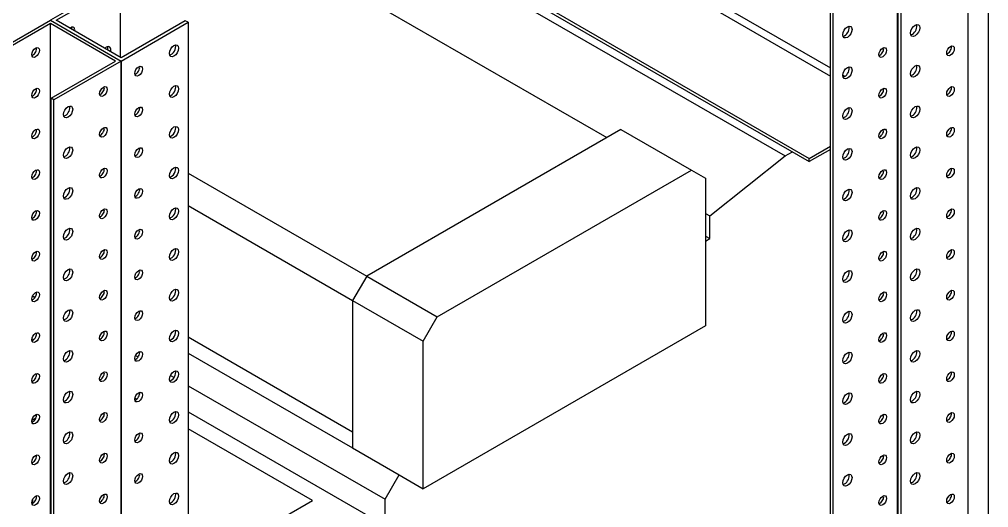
# Model space of a CAD drawing. Header units: millimetres. Extents: x -116965 to 323937, y 291661 to 566926.
# Drawn here: x -13786.7 to -13513.6, y 325573.5 to 325711.1 of the extents above; entities that cross this region are included whole.
import ezdxf

# ---------------------------------------------------------------- set-up
doc = ezdxf.new("R2010")
doc.units = ezdxf.units.MM
doc.layers.add('ALPHA', color=255, linetype='Continuous')

msp = doc.modelspace()

# ---------------------------------------------------------------- linework, layer by layer
at = {"layer": 'ALPHA'}
for p, q in [((-13539.283366, 325534.922695), (-13539.283366, 325847.691917)), ((-13558.176376, 325524.58891), (-13558.176376, 325837.702591)), ((-13557.380881, 325525.048189), (-13557.380881, 325837.243312)), ((-13519.395988, 325377.849165), (-13519.395988, 325837.128492)), ((-13539.084493, 325367.400561), (-13539.084493, 325826.679887)), ((-13538.288997, 325366.941281), (-13538.288997, 325826.220608)), ((-13758.845876, 325813.235827), (-13558.176376, 325697.379237)), ((-13762.220876, 325812.901508), (-13558.176376, 325695.09636)), ((-13785.290235, 325799.582407), (-13564.142589, 325671.902754)), ((-13785.290235, 325798.663848), (-13564.142589, 325670.984196)), ((-13778.528526, 325792.463578), (-13570.904298, 325672.591673)), ((-13800.603516, 325781.326054), (-13621.219365, 325677.758566)), ((-13759.038896, 325721.734561), (-13777.931905, 325710.826677)), ((-13776.340915, 325710.826677), (-13758.243401, 325721.275282)), ((-13758.243401, 325721.275282), (-13758.243401, 325700.378072)), ((-13513.628648, 325446.855884), (-13513.628648, 325719.208525)), ((-13796.824914, 325699.918793), (-13777.931905, 325710.826677)), ((-13777.931905, 325709.908119), (-13796.029419, 325699.459514)), ((-13777.931905, 325710.826677), (-13758.044527, 325699.344694)), ((-13777.931905, 325710.826677), (-13758.044527, 325699.344694)), ((-13777.931905, 325250.628792), (-13777.931905, 325709.908119)), ((-13759.635517, 325699.344694), (-13777.931905, 325709.908119)), ((-13758.044527, 325700.263253), (-13776.340915, 325710.826677)), ((-13739.947013, 325710.711857), (-13758.044527, 325700.263253)), ((-13758.044527, 325699.344694), (-13739.151517, 325710.252578)), ((-13739.151517, 325710.252578), (-13739.947013, 325710.711857)), ((-13739.151517, 325710.252578), (-13739.151517, 325250.973251)), ((-13777.733031, 325688.896089), (-13759.635517, 325699.344694)), ((-13758.044527, 325699.344694), (-13776.937536, 325688.43681)), ((-13758.044527, 325240.065367), (-13758.044527, 325699.344694)), ((-13758.044527, 325699.344694), (-13758.044527, 325240.065367)), ((-13554.693291, 325695.368277), (-13554.113965, 325695.033803)), ((-13776.937536, 325688.43681), (-13777.733031, 325688.896089)), ((-13777.733031, 325229.616763), (-13777.733031, 325688.896089)), ((-13776.937536, 325229.157483), (-13776.937536, 325688.43681)), ((-13544.52444, 325689.497288), (-13544.395438, 325689.422809)), ((-13617.241889, 325680.054962), (-13688.836451, 325638.719823)), ((-13617.241889, 325680.054962), (-13597.354511, 325668.572979)), ((-13564.142589, 325671.902754), (-13558.176376, 325675.347349)), ((-13558.176376, 325674.428791), (-13564.142589, 325670.984196)), ((-13592.183792, 325655.713158), (-13570.904298, 325672.591673)), ((-13570.904298, 325672.591673), (-13568.91556, 325673.739872)), ((-13564.142589, 325670.984196), (-13564.142589, 325671.902754)), ((-13668.949072, 325627.23784), (-13597.354511, 325668.572979)), ((-13597.354511, 325668.572979), (-13593.377035, 325666.276582)), ((-13739.151517, 325667.76924), (-13688.836451, 325638.719823)), ((-13593.377035, 325666.276582), (-13593.377035, 325624.711803)), ((-13739.151517, 325658.583654), (-13692.813926, 325631.830633)), ((-13593.377035, 325656.402077), (-13592.183792, 325655.713158)), ((-13592.183792, 325649.283247), (-13592.183792, 325655.713158)), ((-13593.377035, 325649.972166), (-13592.183792, 325649.283247)), ((-13593.377035, 325648.594328), (-13592.183792, 325649.283247)), ((-13688.836451, 325638.719823), (-13692.813926, 325631.830633)), ((-13688.836451, 325638.719823), (-13668.949072, 325627.23784)), ((-13782.960528, 325633.126432), (-13782.25035, 325632.716411)), ((-13692.813926, 325631.830633), (-13692.813926, 325590.265854)), ((-13692.813926, 325631.830633), (-13672.926548, 325620.34865)), ((-13672.926548, 325620.34865), (-13668.949072, 325627.23784)), ((-13593.377035, 325624.711803), (-13672.926548, 325578.783871)), ((-13782.654622, 325620.778915), (-13783.152877, 325621.066583)), ((-13739.151517, 325621.611668), (-13692.813926, 325594.858647)), ((-13672.926548, 325578.783871), (-13672.926548, 325620.34865)), ((-13739.151517, 325617.018875), (-13692.813926, 325590.265854)), ((-13753.924956, 325616.362737), (-13753.214778, 325615.952715)), ((-13744.137068, 325610.711697), (-13743.115287, 325610.121772)), ((-13739.151517, 325607.833288), (-13683.665732, 325575.798555)), ((-13753.61905, 325604.01522), (-13754.117305, 325604.302887)), ((-13739.151517, 325600.484819), (-13683.665732, 325568.450086)), ((-13782.010808, 325598.703962), (-13783.163598, 325598.038399)), ((-13704.149732, 325575.454096), (-13739.151517, 325595.662386)), ((-13692.813926, 325590.265854), (-13679.688257, 325582.687745)), ((-13683.665732, 325575.798555), (-13679.688257, 325582.687745)), ((-13679.688257, 325582.687745), (-13672.926548, 325578.783871)), ((-13782.920514, 325574.663793), (-13782.920514, 325575.796339)), ((-13683.665732, 325568.450086), (-13683.665732, 325575.798555)), ((-13711.905809, 325570.976122), (-13704.149732, 325575.454096))]:
    msp.add_line(p, q, dxfattribs=at)
for centre, major_axis, start_param, end_param in [((-13553.403405, 325707.496902), (0.914063, 1.583203), 2.3561944902, 8.6393797974), ((-13534.311522, 325707.956181), (0.914063, 1.583203), 2.3561944902, 8.6393797974), ((-13535.107017, 325708.415461), (0.914063, 1.583203), 3.926990817, 5.8329886172), ((-13772.164565, 325707.496902), (0.759375, 1.315276), 0.7853981634, 1.0195107284), ((-13772.164565, 325707.496902), (0.759375, 1.315276), 5.2636745788, 7.0685834706), ((-13772.96006, 325707.956181), (0.759375, 1.315276), 5.2636745788, 5.7318997087), ((-13554.1989, 325707.956181), (0.914063, 1.583203), 3.926990817, 5.8329886172), ((-13535.107017, 325708.415461), (0.914063, 1.583203), 3.5917893435, 3.926990817), ((-13743.128993, 325702.21519), (0.914063, 1.583203), 2.3561944902, 8.6393797974), ((-13554.1989, 325707.956181), (0.914063, 1.583203), 3.5917893435, 3.926990817), ((-13782.108254, 325701.75591), (0.759375, 1.315276), 2.3561944902, 8.6393797974), ((-13782.90375, 325702.21519), (0.759375, 1.315276), 3.926990817, 5.7318997087), ((-13762.220876, 325701.75591), (0.914063, 1.583203), 0.7853981634, 1.1205996369), ((-13762.220876, 325701.75591), (0.914063, 1.583203), 5.1625856703, 7.0685834706), ((-13763.016371, 325702.21519), (0.914062, 1.583203), 5.1625856703, 5.8329886172), ((-13743.924488, 325702.674469), (0.914062, 1.583203), 3.5917893435, 5.8329886172), ((-13543.459716, 325701.75591), (0.759375, 1.315276), 2.3561944902, 8.6393797974), ((-13544.255211, 325702.21519), (0.759375, 1.315276), 3.926990817, 5.7318997087), ((-13524.367833, 325702.21519), (0.759375, 1.315276), 2.3561944902, 8.6393797974), ((-13525.163328, 325702.674469), (0.759375, 1.315276), 3.692878252, 3.926990817), ((-13525.163328, 325702.674469), (0.759375, 1.315276), 3.926990817, 5.7318997087), ((-13782.90375, 325702.21519), (0.759375, 1.315276), 3.692878252, 3.926990817), ((-13544.255211, 325702.21519), (0.759375, 1.315276), 3.692878252, 3.926990817), ((-13753.072682, 325696.474198), (0.759375, 1.315276), 2.3561944902, 8.6393797974), ((-13753.868177, 325696.933478), (0.759375, 1.315276), 3.692878252, 5.7318997087), ((-13553.403405, 325696.014919), (0.914063, 1.583203), 2.3561944902, 8.6393797974), ((-13554.1989, 325696.474198), (0.914063, 1.583203), 3.926990817, 5.8329886172), ((-13534.311522, 325696.474198), (0.914063, 1.583203), 2.3561944902, 8.6393797974), ((-13535.107017, 325696.933478), (0.914063, 1.583203), 3.926990817, 5.8329886172), ((-13554.1989, 325696.474198), (0.914063, 1.583203), 3.5917893435, 3.926990817), ((-13535.107017, 325696.933478), (0.914063, 1.583203), 3.5917893435, 3.926990817), ((-13782.108254, 325690.273927), (0.759375, 1.315276), 2.3561944902, 8.6393797974), ((-13782.90375, 325690.733207), (0.759375, 1.315276), 3.926990817, 5.7318997087), ((-13763.016371, 325690.733207), (0.759375, 1.315276), 2.3561944902, 8.6393797974), ((-13763.811866, 325691.192486), (0.759375, 1.315276), 3.926990817, 5.7318997087), ((-13743.128993, 325690.733207), (0.914063, 1.583203), 2.3561944902, 8.6393797974), ((-13743.924488, 325691.192486), (0.914062, 1.583203), 3.5917893435, 5.8329886172), ((-13543.459716, 325690.273927), (0.759375, 1.315276), 2.3561944902, 8.6393797974), ((-13544.255211, 325690.733207), (0.759375, 1.315276), 3.926990817, 5.7318997087), ((-13524.367833, 325690.733207), (0.759375, 1.315276), 2.3561944902, 8.6393797974), ((-13525.163328, 325691.192486), (0.759375, 1.315276), 3.926990817, 5.7318997087), ((-13782.90375, 325690.733207), (0.759375, 1.315276), 3.692878252, 3.926990817), ((-13763.811866, 325691.192486), (0.759375, 1.315276), 3.692878252, 3.926990817), ((-13544.255211, 325690.733207), (0.759375, 1.315276), 3.692878252, 3.926990817), ((-13525.163328, 325691.192486), (0.759375, 1.315276), 3.692878252, 3.926990817), ((-13772.96006, 325684.992215), (0.914063, 1.583203), 2.3561944902, 8.6393797974), ((-13773.755556, 325685.451494), (0.914063, 1.583203), 3.926990817, 5.8329886172), ((-13753.072682, 325684.992215), (0.759375, 1.315276), 2.3561944902, 8.6393797974), ((-13753.868177, 325685.451494), (0.759375, 1.315276), 3.692878252, 5.7318997087), ((-13553.403405, 325684.532936), (0.914063, 1.583203), 2.3561944902, 8.6393797974), ((-13554.1989, 325684.992215), (0.914063, 1.583203), 3.926990817, 5.8329886172), ((-13534.311522, 325684.992215), (0.914063, 1.583203), 2.3561944902, 8.6393797974), ((-13535.107017, 325685.451494), (0.914063, 1.583203), 3.926990817, 5.8329886172), ((-13773.755556, 325685.451494), (0.914063, 1.583203), 3.5917893435, 3.926990817), ((-13554.1989, 325684.992215), (0.914063, 1.583203), 3.5917893435, 3.926990817), ((-13535.107017, 325685.451494), (0.914063, 1.583203), 3.5917893435, 3.926990817), ((-13782.108254, 325678.791944), (0.759375, 1.315276), 2.3561944902, 8.6393797974), ((-13782.90375, 325679.251223), (0.759375, 1.315276), 3.926990817, 5.7318997087), ((-13763.016371, 325679.251223), (0.759375, 1.315276), 2.3561944902, 8.6393797974), ((-13763.811866, 325679.710503), (0.759375, 1.315276), 3.926990817, 5.7318997087), ((-13743.128993, 325679.251223), (0.914063, 1.583203), 2.3561944902, 8.6393797974), ((-13743.924488, 325679.710503), (0.914062, 1.583203), 3.5917893435, 5.8329886172), ((-13543.459716, 325678.791944), (0.759375, 1.315276), 2.3561944902, 8.6393797974), ((-13544.255211, 325679.251223), (0.759375, 1.315276), 3.926990817, 5.7318997087), ((-13524.367833, 325679.251223), (0.759375, 1.315276), 2.3561944902, 8.6393797974), ((-13525.163328, 325679.710503), (0.759375, 1.315276), 3.926990817, 5.7318997087), ((-13782.90375, 325679.251223), (0.759375, 1.315276), 3.692878252, 3.926990817), ((-13763.811866, 325679.710503), (0.759375, 1.315276), 3.692878252, 3.926990817), ((-13544.255211, 325679.251223), (0.759375, 1.315276), 3.692878252, 3.926990817), ((-13525.163328, 325679.710503), (0.759375, 1.315276), 3.692878252, 3.926990817), ((-13772.96006, 325673.510232), (0.914063, 1.583203), 2.3561944902, 8.6393797974), ((-13773.755556, 325673.969511), (0.914063, 1.583203), 3.926990817, 5.8329886172), ((-13753.072682, 325673.510232), (0.759375, 1.315276), 2.3561944902, 8.6393797974), ((-13753.868177, 325673.969511), (0.759375, 1.315276), 3.692878252, 5.7318997087), ((-13553.403405, 325673.050953), (0.914063, 1.583203), 2.3561944902, 8.6393797974), ((-13554.1989, 325673.510232), (0.914063, 1.583203), 3.926990817, 5.8329886172), ((-13534.311522, 325673.510232), (0.914063, 1.583203), 2.3561944902, 8.6393797974), ((-13535.107017, 325673.969511), (0.914063, 1.583203), 3.926990817, 5.8329886172), ((-13773.755556, 325673.969511), (0.914063, 1.583203), 3.5917893435, 3.926990817), ((-13554.1989, 325673.510232), (0.914063, 1.583203), 3.5917893435, 3.926990817), ((-13535.107017, 325673.969511), (0.914063, 1.583203), 3.5917893435, 3.926990817), ((-13782.108254, 325667.309961), (0.759375, 1.315276), 2.3561944902, 8.6393797974), ((-13782.90375, 325667.76924), (0.759375, 1.315276), 3.926990817, 5.7318997087), ((-13763.016371, 325667.76924), (0.759375, 1.315276), 2.3561944902, 8.6393797974), ((-13763.811866, 325668.22852), (0.759375, 1.315276), 3.926990817, 5.7318997087), ((-13743.128993, 325667.76924), (0.914063, 1.583203), 2.3561944902, 8.6393797974), ((-13743.924488, 325668.22852), (0.914062, 1.583203), 3.5917893435, 5.8329886172), ((-13543.459716, 325667.309961), (0.759375, 1.315276), 2.3561944902, 8.6393797974), ((-13544.255211, 325667.76924), (0.759375, 1.315276), 3.926990817, 5.7318997087), ((-13524.367833, 325667.76924), (0.759375, 1.315276), 2.3561944902, 8.6393797974), ((-13525.163328, 325668.22852), (0.759375, 1.315276), 3.926990817, 5.7318997087), ((-13782.90375, 325667.76924), (0.759375, 1.315276), 3.692878252, 3.926990817), ((-13763.811866, 325668.22852), (0.759375, 1.315276), 3.692878252, 3.926990817), ((-13544.255211, 325667.76924), (0.759375, 1.315276), 3.692878252, 3.926990817), ((-13525.163328, 325668.22852), (0.759375, 1.315276), 3.692878252, 3.926990817), ((-13772.96006, 325662.028249), (0.914063, 1.583203), 2.3561944902, 8.6393797974), ((-13773.755556, 325662.487528), (0.914063, 1.583203), 3.926990817, 5.8329886172), ((-13753.072682, 325662.028249), (0.759375, 1.315276), 2.3561944902, 8.6393797974), ((-13753.868177, 325662.487528), (0.759375, 1.315276), 3.692878252, 5.7318997087), ((-13553.403405, 325661.568969), (0.914063, 1.583203), 2.3561944902, 8.6393797974), ((-13554.1989, 325662.028249), (0.914063, 1.583203), 3.926990817, 5.8329886172), ((-13534.311522, 325662.028249), (0.914063, 1.583203), 2.3561944902, 8.6393797974), ((-13535.107017, 325662.487528), (0.914063, 1.583203), 3.926990817, 5.8329886172), ((-13773.755556, 325662.487528), (0.914063, 1.583203), 3.5917893435, 3.926990817), ((-13554.1989, 325662.028249), (0.914063, 1.583203), 3.5917893435, 3.926990817), ((-13535.107017, 325662.487528), (0.914063, 1.583203), 3.5917893435, 3.926990817), ((-13763.016371, 325656.287257), (0.759375, 1.315276), 2.3561944902, 8.6393797974), ((-13763.811866, 325656.746536), (0.759375, 1.315276), 3.926990817, 5.7318997087), ((-13743.128993, 325656.287257), (0.914063, 1.583203), 2.3561944902, 8.6393797974), ((-13743.924488, 325656.746536), (0.914062, 1.583203), 3.5917893435, 5.8329886172), ((-13524.367833, 325656.287257), (0.759375, 1.315276), 2.3561944902, 8.6393797974), ((-13525.163328, 325656.746536), (0.759375, 1.315276), 3.926990817, 5.7318997087), ((-13782.108254, 325655.827978), (0.759375, 1.315276), 2.3561944902, 8.6393797974), ((-13782.90375, 325656.287257), (0.759375, 1.315276), 3.692878252, 3.926990817), ((-13782.90375, 325656.287257), (0.759375, 1.315276), 3.926990817, 5.7318997087), ((-13763.811866, 325656.746536), (0.759375, 1.315276), 3.692878252, 3.926990817), ((-13543.459716, 325655.827978), (0.759375, 1.315276), 2.3561944902, 8.6393797974), ((-13544.255211, 325656.287257), (0.759375, 1.315276), 3.692878252, 3.926990817), ((-13544.255211, 325656.287257), (0.759375, 1.315276), 3.926990817, 5.7318997087), ((-13525.163328, 325656.746536), (0.759375, 1.315276), 3.692878252, 3.926990817), ((-13772.96006, 325650.546266), (0.914063, 1.583203), 2.3561944902, 8.6393797974), ((-13773.755556, 325651.005545), (0.914063, 1.583203), 3.926990817, 5.8329886172), ((-13753.072682, 325650.546266), (0.759375, 1.315276), 2.3561944902, 8.6393797974), ((-13534.311522, 325650.546266), (0.914063, 1.583203), 2.3561944902, 8.6393797974), ((-13535.107017, 325651.005545), (0.914063, 1.583203), 3.926990817, 5.8329886172), ((-13773.755556, 325651.005545), (0.914063, 1.583203), 3.5917893435, 3.926990817), ((-13753.868177, 325651.005545), (0.759375, 1.315276), 3.692878252, 5.7318997087), ((-13553.403405, 325650.086986), (0.914063, 1.583203), 2.3561944902, 8.6393797974), ((-13554.1989, 325650.546266), (0.914063, 1.583203), 3.926990817, 5.8329886172), ((-13535.107017, 325651.005545), (0.914063, 1.583203), 3.5917893435, 3.926990817), ((-13743.128993, 325644.805274), (0.914063, 1.583203), 2.3561944902, 8.6393797974), ((-13554.1989, 325650.546266), (0.914063, 1.583203), 3.5917893435, 3.926990817), ((-13782.108254, 325644.345995), (0.759375, 1.315276), 2.3561944902, 8.6393797974), ((-13782.90375, 325644.805274), (0.759375, 1.315276), 3.926990817, 5.7318997087), ((-13763.016371, 325644.805274), (0.759375, 1.315276), 2.3561944902, 8.6393797974), ((-13763.811866, 325645.264553), (0.759375, 1.315276), 3.692878252, 3.926990817), ((-13763.811866, 325645.264553), (0.759375, 1.315276), 3.926990817, 5.7318997087), ((-13743.924488, 325645.264553), (0.914062, 1.583203), 3.5917893435, 5.8329886172), ((-13543.459716, 325644.345995), (0.759375, 1.315276), 2.3561944902, 8.6393797974), ((-13544.255211, 325644.805274), (0.759375, 1.315276), 3.926990817, 5.7318997087), ((-13524.367833, 325644.805274), (0.759375, 1.315276), 2.3561944902, 8.6393797974), ((-13525.163328, 325645.264553), (0.759375, 1.315276), 3.692878252, 3.926990817), ((-13525.163328, 325645.264553), (0.759375, 1.315276), 3.926990817, 5.7318997087), ((-13782.90375, 325644.805274), (0.759375, 1.315276), 3.692878252, 3.926990817), ((-13544.255211, 325644.805274), (0.759375, 1.315276), 3.692878252, 3.926990817), ((-13772.96006, 325639.064282), (0.914063, 1.583203), 2.3561944902, 8.6393797974), ((-13773.755556, 325639.523562), (0.914063, 1.583203), 3.926990817, 5.8329886172), ((-13753.072682, 325639.064282), (0.759375, 1.315276), 2.3561944902, 8.6393797974), ((-13753.868177, 325639.523562), (0.759375, 1.315276), 3.692878252, 5.7318997087), ((-13553.403405, 325638.605003), (0.914063, 1.583203), 2.3561944902, 8.6393797974), ((-13554.1989, 325639.064282), (0.914063, 1.583203), 3.926990817, 5.8329886172), ((-13534.311522, 325639.064282), (0.914063, 1.583203), 2.3561944902, 8.6393797974), ((-13535.107017, 325639.523562), (0.914063, 1.583203), 3.926990817, 5.8329886172), ((-13773.755556, 325639.523562), (0.914063, 1.583203), 3.5917893435, 3.926990817), ((-13554.1989, 325639.064282), (0.914063, 1.583203), 3.5917893435, 3.926990817), ((-13535.107017, 325639.523562), (0.914063, 1.583203), 3.5917893435, 3.926990817), ((-13782.108254, 325632.864011), (0.759375, 1.315276), 2.3561944902, 8.6393797974), ((-13782.90375, 325633.323291), (0.759375, 1.315276), 3.926990817, 5.7318997087), ((-13763.016371, 325633.323291), (0.759375, 1.315276), 2.3561944902, 8.6393797974), ((-13763.811866, 325633.78257), (0.759375, 1.315276), 3.926990817, 5.7318997087), ((-13743.128993, 325633.323291), (0.914063, 1.583203), 2.3561944902, 8.6393797974), ((-13743.924488, 325633.78257), (0.914062, 1.583203), 3.5917893435, 5.8329886172), ((-13543.459716, 325632.864011), (0.759375, 1.315276), 2.3561944902, 8.6393797974), ((-13544.255211, 325633.323291), (0.759375, 1.315276), 3.926990817, 5.7318997087), ((-13524.367833, 325633.323291), (0.759375, 1.315276), 2.3561944902, 8.6393797974), ((-13525.163328, 325633.78257), (0.759375, 1.315276), 3.926990817, 5.7318997087), ((-13782.90375, 325633.323291), (0.759375, 1.315276), 3.692878252, 3.926990817), ((-13763.811866, 325633.78257), (0.759375, 1.315276), 3.692878252, 3.926990817), ((-13544.255211, 325633.323291), (0.759375, 1.315276), 3.692878252, 3.926990817), ((-13525.163328, 325633.78257), (0.759375, 1.315276), 3.692878252, 3.926990817), ((-13772.96006, 325627.582299), (0.914063, 1.583203), 2.3561944902, 8.6393797974), ((-13773.755556, 325628.041579), (0.914063, 1.583203), 3.926990817, 5.8329886172), ((-13753.072682, 325627.582299), (0.759375, 1.315276), 2.3561944902, 8.6393797974), ((-13753.868177, 325628.041579), (0.759375, 1.315276), 3.692878252, 5.7318997087), ((-13553.403405, 325627.12302), (0.914063, 1.583203), 2.3561944902, 8.6393797974), ((-13554.1989, 325627.582299), (0.914063, 1.583203), 3.926990817, 5.8329886172), ((-13534.311522, 325627.582299), (0.914063, 1.583203), 2.3561944902, 8.6393797974), ((-13535.107017, 325628.041579), (0.914063, 1.583203), 3.926990817, 5.8329886172), ((-13773.755556, 325628.041579), (0.914063, 1.583203), 3.5917893435, 3.926990817), ((-13554.1989, 325627.582299), (0.914063, 1.583203), 3.5917893435, 3.926990817), ((-13535.107017, 325628.041579), (0.914063, 1.583203), 3.5917893435, 3.926990817), ((-13782.108254, 325621.382028), (0.759375, 1.315276), 2.3561944902, 8.6393797974), ((-13782.90375, 325621.841308), (0.759375, 1.315276), 3.926990817, 5.7318997087), ((-13763.016371, 325621.841308), (0.759375, 1.315276), 2.3561944902, 8.6393797974), ((-13763.811866, 325622.300587), (0.759375, 1.315276), 3.926990817, 5.7318997087), ((-13743.128993, 325621.841308), (0.914063, 1.583203), 2.3561944902, 8.6393797974), ((-13743.924488, 325622.300587), (0.914062, 1.583203), 3.5917893435, 5.8329886172), ((-13543.459716, 325621.382028), (0.759375, 1.315276), 2.3561944902, 8.6393797974), ((-13544.255211, 325621.841308), (0.759375, 1.315276), 3.926990817, 5.7318997087), ((-13524.367833, 325621.841308), (0.759375, 1.315276), 2.3561944902, 8.6393797974), ((-13525.163328, 325622.300587), (0.759375, 1.315276), 3.926990817, 5.7318997087), ((-13782.90375, 325621.841308), (0.759375, 1.315276), 3.692878252, 3.926990817), ((-13763.811866, 325622.300587), (0.759375, 1.315276), 3.692878252, 3.926990817), ((-13544.255211, 325621.841308), (0.759375, 1.315276), 3.692878252, 3.926990817), ((-13525.163328, 325622.300587), (0.759375, 1.315276), 3.692878252, 3.926990817), ((-13772.96006, 325616.100316), (0.914063, 1.583203), 2.3561944902, 8.6393797974), ((-13773.755556, 325616.559595), (0.914063, 1.583203), 3.926990817, 5.8329886172), ((-13753.072682, 325616.100316), (0.759375, 1.315276), 2.3561944902, 8.6393797974), ((-13753.868177, 325616.559595), (0.759375, 1.315276), 3.692878252, 5.7318997087), ((-13553.403405, 325615.641037), (0.914063, 1.583203), 2.3561944902, 8.6393797974), ((-13554.1989, 325616.100316), (0.914063, 1.583203), 3.926990817, 5.8329886172), ((-13534.311522, 325616.100316), (0.914063, 1.583203), 2.3561944902, 8.6393797974), ((-13535.107017, 325616.559595), (0.914063, 1.583203), 3.926990817, 5.8329886172), ((-13773.755556, 325616.559595), (0.914063, 1.583203), 3.5917893435, 3.926990817), ((-13554.1989, 325616.100316), (0.914063, 1.583203), 3.5917893435, 3.926990817), ((-13535.107017, 325616.559595), (0.914063, 1.583203), 3.5917893435, 3.926990817), ((-13782.108254, 325609.900045), (0.759375, 1.315276), 2.3561944902, 8.6393797974), ((-13782.90375, 325610.359324), (0.759375, 1.315276), 3.926990817, 5.7318997087), ((-13763.016371, 325610.359324), (0.759375, 1.315276), 2.3561944902, 8.6393797974), ((-13763.811866, 325610.818604), (0.759375, 1.315276), 3.926990817, 5.7318997087), ((-13743.128993, 325610.359324), (0.914063, 1.583203), 2.3561944902, 8.6393797974), ((-13743.924488, 325610.818604), (0.914062, 1.583203), 3.5917893435, 5.8329886172), ((-13543.459716, 325609.900045), (0.759375, 1.315276), 2.3561944902, 8.6393797974), ((-13544.255211, 325610.359324), (0.759375, 1.315276), 3.926990817, 5.7318997087), ((-13524.367833, 325610.359324), (0.759375, 1.315276), 2.3561944902, 8.6393797974), ((-13525.163328, 325610.818604), (0.759375, 1.315276), 3.926990817, 5.7318997087), ((-13782.90375, 325610.359324), (0.759375, 1.315276), 3.692878252, 3.926990817), ((-13763.811866, 325610.818604), (0.759375, 1.315276), 3.692878252, 3.926990817), ((-13544.255211, 325610.359324), (0.759375, 1.315276), 3.692878252, 3.926990817), ((-13525.163328, 325610.818604), (0.759375, 1.315276), 3.692878252, 3.926990817), ((-13772.96006, 325604.618333), (0.914063, 1.583203), 2.3561944902, 8.6393797974), ((-13773.755556, 325605.077612), (0.914063, 1.583203), 3.926990817, 5.8329886172), ((-13753.072682, 325604.618333), (0.759375, 1.315276), 2.3561944902, 8.6393797974), ((-13753.868177, 325605.077612), (0.759375, 1.315276), 3.692878252, 5.7318997087), ((-13553.403405, 325604.159054), (0.914063, 1.583203), 2.3561944902, 8.6393797974), ((-13554.1989, 325604.618333), (0.914063, 1.583203), 3.926990817, 5.8329886172), ((-13534.311522, 325604.618333), (0.914063, 1.583203), 2.3561944902, 8.6393797974), ((-13535.107017, 325605.077612), (0.914063, 1.583203), 3.926990817, 5.8329886172), ((-13773.755556, 325605.077612), (0.914063, 1.583203), 3.5917893435, 3.926990817), ((-13554.1989, 325604.618333), (0.914063, 1.583203), 3.5917893435, 3.926990817), ((-13535.107017, 325605.077612), (0.914063, 1.583203), 3.5917893435, 3.926990817), ((-13763.016371, 325598.877341), (0.759375, 1.315276), 2.3561944902, 8.6393797974), ((-13763.811866, 325599.336621), (0.759375, 1.315276), 3.926990817, 5.7318997087), ((-13743.128993, 325598.877341), (0.914063, 1.583203), 2.3561944902, 8.6393797974), ((-13743.924488, 325599.336621), (0.914062, 1.583203), 3.5917893435, 5.8329886172), ((-13524.367833, 325598.877341), (0.759375, 1.315276), 2.3561944902, 8.6393797974), ((-13525.163328, 325599.336621), (0.759375, 1.315276), 3.926990817, 5.7318997087), ((-13782.108254, 325598.418062), (0.759375, 1.315276), 2.3561944902, 8.6393797974), ((-13782.90375, 325598.877341), (0.759375, 1.315276), 3.692878252, 3.926990817), ((-13782.90375, 325598.877341), (0.759375, 1.315276), 3.926990817, 5.7318997087), ((-13763.811866, 325599.336621), (0.759375, 1.315276), 3.692878252, 3.926990817), ((-13543.459716, 325598.418062), (0.759375, 1.315276), 2.3561944902, 8.6393797974), ((-13544.255211, 325598.877341), (0.759375, 1.315276), 3.692878252, 3.926990817), ((-13544.255211, 325598.877341), (0.759375, 1.315276), 3.926990817, 5.7318997087), ((-13525.163328, 325599.336621), (0.759375, 1.315276), 3.692878252, 3.926990817), ((-13772.96006, 325593.13635), (0.914063, 1.583203), 2.3561944902, 8.6393797974), ((-13773.755556, 325593.595629), (0.914063, 1.583203), 3.926990817, 5.8329886172), ((-13753.072682, 325593.13635), (0.759375, 1.315276), 2.3561944902, 8.6393797974), ((-13534.311522, 325593.13635), (0.914063, 1.583203), 2.3561944902, 8.6393797974), ((-13535.107017, 325593.595629), (0.914063, 1.583203), 3.926990817, 5.8329886172), ((-13773.755556, 325593.595629), (0.914063, 1.583203), 3.5917893435, 3.926990817), ((-13753.868177, 325593.595629), (0.759375, 1.315276), 3.692878252, 5.7318997087), ((-13553.403405, 325592.67707), (0.914063, 1.583203), 2.3561944902, 8.6393797974), ((-13554.1989, 325593.13635), (0.914063, 1.583203), 3.926990817, 5.8329886172), ((-13535.107017, 325593.595629), (0.914063, 1.583203), 3.5917893435, 3.926990817), ((-13743.128993, 325587.395358), (0.914063, 1.583203), 2.3561944902, 8.6393797974), ((-13554.1989, 325593.13635), (0.914063, 1.583203), 3.5917893435, 3.926990817), ((-13782.108254, 325586.936079), (0.759375, 1.315276), 2.3561944902, 8.6393797974), ((-13782.90375, 325587.395358), (0.759375, 1.315276), 3.926990817, 5.7318997087), ((-13763.016371, 325587.395358), (0.759375, 1.315276), 2.3561944902, 8.6393797974), ((-13763.811866, 325587.854637), (0.759375, 1.315276), 3.692878252, 3.926990817), ((-13763.811866, 325587.854637), (0.759375, 1.315276), 3.926990817, 5.7318997087), ((-13743.924488, 325587.854637), (0.914062, 1.583203), 3.5917893435, 5.8329886172), ((-13543.459716, 325586.936079), (0.759375, 1.315276), 2.3561944902, 8.6393797974), ((-13544.255211, 325587.395358), (0.759375, 1.315276), 3.926990817, 5.7318997087), ((-13524.367833, 325587.395358), (0.759375, 1.315276), 2.3561944902, 8.6393797974), ((-13525.163328, 325587.854637), (0.759375, 1.315276), 3.692878252, 3.926990817), ((-13525.163328, 325587.854637), (0.759375, 1.315276), 3.926990817, 5.7318997087), ((-13782.90375, 325587.395358), (0.759375, 1.315276), 3.692878252, 3.926990817), ((-13544.255211, 325587.395358), (0.759375, 1.315276), 3.692878252, 3.926990817), ((-13772.96006, 325581.654367), (0.914063, 1.583203), 2.3561944902, 8.6393797974), ((-13773.755556, 325582.113646), (0.914063, 1.583203), 3.926990817, 5.8329886172), ((-13753.072682, 325581.654367), (0.759375, 1.315276), 2.3561944902, 8.6393797974), ((-13753.868177, 325582.113646), (0.759375, 1.315276), 3.692878252, 5.7318997087), ((-13553.403405, 325581.195087), (0.914063, 1.583203), 2.3561944902, 8.6393797974), ((-13554.1989, 325581.654367), (0.914063, 1.583203), 3.926990817, 5.8329886172), ((-13534.311522, 325581.654367), (0.914063, 1.583203), 2.3561944902, 8.6393797974), ((-13535.107017, 325582.113646), (0.914063, 1.583203), 3.926990817, 5.8329886172), ((-13773.755556, 325582.113646), (0.914063, 1.583203), 3.5917893435, 3.926990817), ((-13554.1989, 325581.654367), (0.914063, 1.583203), 3.5917893435, 3.926990817), ((-13535.107017, 325582.113646), (0.914063, 1.583203), 3.5917893435, 3.926990817), ((-13782.108254, 325575.454096), (0.759375, 1.315276), 2.3561944902, 8.6393797974), ((-13782.90375, 325575.913375), (0.759375, 1.315276), 3.926990817, 5.7318997087), ((-13763.016371, 325575.913375), (0.759375, 1.315276), 2.3561944902, 8.6393797974), ((-13763.811866, 325576.372654), (0.759375, 1.315276), 3.926990817, 5.7318997087), ((-13743.128993, 325575.913375), (0.914063, 1.583203), 2.3561944902, 8.6393797974), ((-13743.924488, 325576.372654), (0.914062, 1.583203), 3.5917893435, 5.8329886172), ((-13543.459716, 325575.454096), (0.759375, 1.315276), 2.3561944902, 8.6393797974), ((-13544.255211, 325575.913375), (0.759375, 1.315276), 3.926990817, 5.7318997087), ((-13524.367833, 325575.913375), (0.759375, 1.315276), 2.3561944902, 8.6393797974), ((-13525.163328, 325576.372654), (0.759375, 1.315276), 3.926990817, 5.7318997087), ((-13782.90375, 325575.913375), (0.759375, 1.315276), 3.692878252, 3.926990817), ((-13763.811866, 325576.372654), (0.759375, 1.315276), 3.692878252, 3.926990817), ((-13544.255211, 325575.913375), (0.759375, 1.315276), 3.692878252, 3.926990817), ((-13525.163328, 325576.372654), (0.759375, 1.315276), 3.692878252, 3.926990817)]:
    msp.add_ellipse(centre, major_axis=major_axis, ratio=0.5773502692, start_param=start_param, end_param=end_param, dxfattribs=at)

doc.saveas('drawing.dxf')
